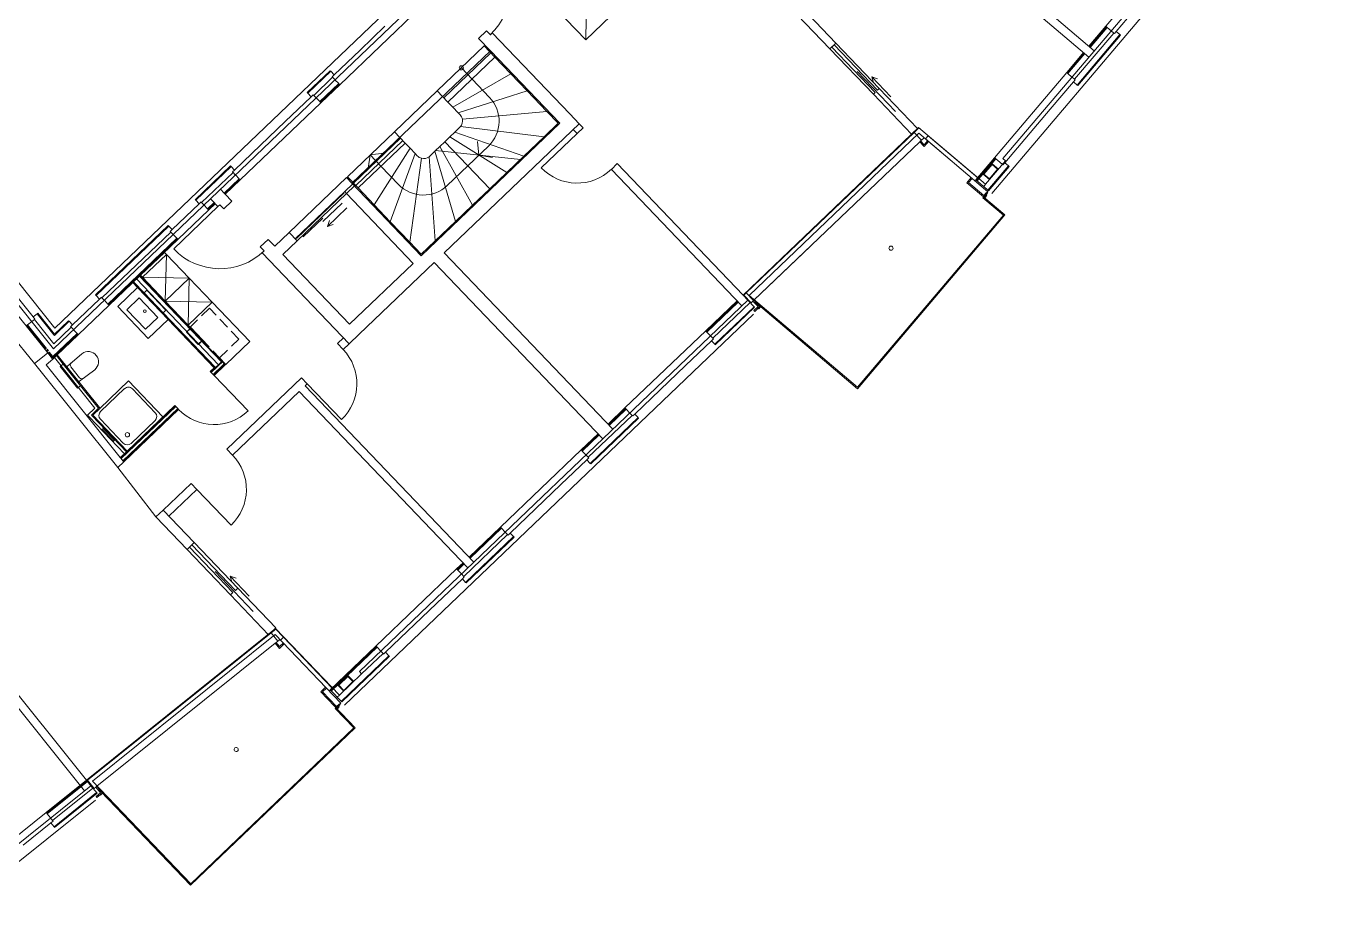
# Model space of a CAD drawing. Header units: metres. Extents: x 2747624 to 2747775, y 1250135 to 1250307.
# Drawn here: x 2747701.2 to 2747725.01, y 1250258.39 to 1250274.32 of the extents above; entities that cross this region are included whole.
import ezdxf

# ---------------------------------------------------------------- set-up
doc = ezdxf.new("R2010")
doc.units = ezdxf.units.M
doc.header["$MEASUREMENT"] = 0
doc.linetypes.add('Strich 2_1mm', pattern=[0.3, 0.2, -0.1])
doc.linetypes.add('Strichpunkt 3_1_1mm Achsen', pattern=[0.5, 0.3, -0.1, 0, -0.1])
doc.layers.add('nichttragend', color=7, linetype='Continuous')
doc.layers.add('tragend', color=7, linetype='Continuous')

# ---------------------------------------------------------------- blocks, each defined once
blk = doc.blocks.new('dfghdgh')
at = {"layer": 'nichttragend', "color": 252, "linetype": 'Continuous', "lineweight": 0}
for p, q in [((2746711.918, 1250278.605), (2746701.714, 1250268.85)), ((2746718.709, 1250271.292), (2746725.002, 1250278.715)), ((2746711.91, 1250278.246), (2746701.69, 1250268.475)), ((2746718.911, 1250271.923), (2746724.149, 1250278.102)), ((2746709.619, 1250275.879), (2746711.343, 1250274.076)), ((2746720.778, 1250274.323), (2746722.088, 1250275.867)), ((2746720.965, 1250274.23), (2746721.789, 1250275.203)), ((2746711.362, 1250274.951), (2746711.343, 1250274.076)), ((2746706.883, 1250273.263), (2746708.346, 1250274.662)), ((2746711.343, 1250274.076), (2746711.79, 1250274.504)), ((2746707.249, 1250273.892), (2746707.701, 1250274.324)), ((2746720.79, 1250274.313), (2746720.778, 1250274.323)), ((2746720.801, 1250274.303), (2746720.79, 1250274.313)), ((2746720.874, 1250274.241), (2746720.801, 1250274.303)), ((2746709.399, 1250274.103), (2746709.544, 1250274.242)), ((2746709.544, 1250274.242), (2746709.613, 1250274.169)), ((2746709.613, 1250274.169), (2746709.649, 1250274.204)), ((2746716.668, 1250273.193), (2746715.88, 1250274.017)), ((2746720.875, 1250274.24), (2746720.874, 1250274.241)), ((2746720.921, 1250274.201), (2746720.875, 1250274.24)), ((2746720.932, 1250274.192), (2746720.921, 1250274.201)), ((2746720.965, 1250274.23), (2746720.932, 1250274.192)), ((2746721.032, 1250274.173), (2746720.965, 1250274.23)), ((2746721.043, 1250274.164), (2746721.032, 1250274.173)), ((2746706.779, 1250273.443), (2746707.249, 1250273.892)), ((2746709.614, 1250273.878), (2746707.102, 1250271.477)), ((2746709.503, 1250273.966), (2746708.65, 1250273.15)), ((2746708.768, 1250273.026), (2746709.621, 1250273.842)), ((2746709.696, 1250273.763), (2746709.503, 1250273.966)), ((2746710.872, 1250272.563), (2746709.614, 1250273.878)), ((2746715.772, 1250273.913), (2746716.56, 1250273.089)), ((2746715.848, 1250273.986), (2746715.804, 1250273.944)), ((2746715.804, 1250273.944), (2746716.592, 1250273.12)), ((2746716.635, 1250273.162), (2746715.848, 1250273.986)), ((2746709.696, 1250273.763), (2746708.843, 1250272.948)), ((2746709.088, 1250273.569), (2746709.281, 1250273.366)), ((2746709.987, 1250273.459), (2746709.696, 1250273.763)), ((2746706.708, 1250273.518), (2746706.718, 1250273.507)), ((2746706.718, 1250273.507), (2746706.779, 1250273.443)), ((2746706.779, 1250273.443), (2746706.743, 1250273.409)), ((2746706.743, 1250273.409), (2746706.753, 1250273.398)), ((2746706.753, 1250273.398), (2746706.794, 1250273.355)), ((2746706.794, 1250273.355), (2746706.795, 1250273.354)), ((2746706.795, 1250273.354), (2746706.862, 1250273.284)), ((2746709.987, 1250273.459), (2746708.934, 1250272.853)), ((2746709.281, 1250273.366), (2746709.599, 1250273.034)), ((2746710.282, 1250273.151), (2746709.987, 1250273.459)), ((2746716.268, 1250273.502), (2746716.959, 1250272.779)), ((2746716.531, 1250273.408), (2746716.877, 1250273.046)), ((2746716.531, 1250273.408), (2746716.637, 1250273.37)), ((2746716.531, 1250273.408), (2746716.564, 1250273.301)), ((2746718.757, 1250271.939), (2746720.067, 1250273.484)), ((2746719.768, 1250272.819), (2746720.189, 1250273.315)), ((2746720.078, 1250273.474), (2746720.067, 1250273.484)), ((2746720.09, 1250273.464), (2746720.078, 1250273.474)), ((2746720.163, 1250273.402), (2746720.09, 1250273.464)), ((2746720.164, 1250273.401), (2746720.163, 1250273.402)), ((2746720.21, 1250273.362), (2746720.164, 1250273.401)), ((2746720.189, 1250273.315), (2746720.221, 1250273.353)), ((2746720.256, 1250273.258), (2746720.189, 1250273.315)), ((2746720.221, 1250273.353), (2746720.21, 1250273.362)), ((2746706.292, 1250273.12), (2746706.303, 1250273.11)), ((2746706.303, 1250273.11), (2746706.363, 1250273.046)), ((2746706.363, 1250273.046), (2746706.4, 1250273.081)), ((2746706.4, 1250273.081), (2746706.41, 1250273.07)), ((2746706.41, 1250273.07), (2746706.451, 1250273.027)), ((2746706.862, 1250273.284), (2746706.872, 1250273.274)), ((2746706.872, 1250273.274), (2746706.883, 1250273.263)), ((2746708.65, 1250273.15), (2746707.873, 1250272.408)), ((2746708.747, 1250273.049), (2746708.65, 1250273.15)), ((2746710.282, 1250273.151), (2746709.027, 1250272.756)), ((2746710.637, 1250272.78), (2746710.282, 1250273.151)), ((2746716.592, 1250273.12), (2746716.56, 1250273.089)), ((2746716.56, 1250273.089), (2746717.251, 1250272.366)), ((2746716.668, 1250273.193), (2746716.635, 1250273.162)), ((2746716.668, 1250273.193), (2746717.359, 1250272.47)), ((2746720.267, 1250273.248), (2746720.256, 1250273.258)), ((2746705.075, 1250271.535), (2746706.539, 1250272.935)), ((2746705.894, 1250272.597), (2746706.363, 1250273.046)), ((2746706.451, 1250273.027), (2746706.452, 1250273.026)), ((2746706.452, 1250273.026), (2746706.518, 1250272.956)), ((2746706.518, 1250272.956), (2746706.529, 1250272.945)), ((2746706.529, 1250272.945), (2746706.539, 1250272.935)), ((2746708.747, 1250273.049), (2746708.843, 1250272.948)), ((2746708.843, 1250272.948), (2746708.934, 1250272.853)), ((2746708.934, 1250272.853), (2746709.027, 1250272.756)), ((2746718.944, 1250271.847), (2746719.768, 1250272.819)), ((2746705.442, 1250272.165), (2746705.894, 1250272.597)), ((2746709.027, 1250272.756), (2746709.065, 1250272.717)), ((2746710.637, 1250272.78), (2746709.106, 1250272.637)), ((2746710.843, 1250272.564), (2746710.637, 1250272.78)), ((2746707.873, 1250272.408), (2746707.02, 1250271.592)), ((2746708.066, 1250272.205), (2746707.873, 1250272.408)), ((2746707.873, 1250272.408), (2746707.97, 1250272.306)), ((2746708.36, 1250270.162), (2746710.872, 1250272.563)), ((2746708.966, 1250272.401), (2746708.876, 1250272.315)), ((2746709.059, 1250272.491), (2746708.966, 1250272.401)), ((2746710.222, 1250271.969), (2746708.966, 1250272.401)), ((2746710.589, 1250272.32), (2746709.071, 1250272.503)), ((2746711.186, 1250272.379), (2746710.535, 1250271.757)), ((2746710.589, 1250272.32), (2746710.843, 1250272.564)), ((2746711.294, 1250272.483), (2746711.186, 1250272.379)), ((2746714.197, 1250269.447), (2746717.38, 1250272.49)), ((2746714.254, 1250269.488), (2746717.299, 1250272.399)), ((2746717.384, 1250272.383), (2746714.307, 1250269.442)), ((2746717.251, 1250272.366), (2746717.257, 1250272.359)), ((2746717.385, 1250272.481), (2746717.299, 1250272.399)), ((2746717.433, 1250272.258), (2746717.299, 1250272.399)), ((2746717.38, 1250272.49), (2746718.596, 1250271.459)), ((2746718.637, 1250271.32), (2746717.384, 1250272.383)), ((2746717.385, 1250272.481), (2746717.534, 1250272.355)), ((2746717.554, 1250272.337), (2746717.534, 1250272.355)), ((2746704.972, 1250271.716), (2746705.442, 1250272.165)), ((2746707.13, 1250271.477), (2746707.983, 1250272.292)), ((2746707.172, 1250271.433), (2746708.025, 1250272.249)), ((2746707.213, 1250271.39), (2746708.066, 1250272.205)), ((2746707.504, 1250271.086), (2746708.157, 1250272.11)), ((2746708.157, 1250272.11), (2746708.066, 1250272.205)), ((2746708.249, 1250272.014), (2746708.157, 1250272.11)), ((2746708.697, 1250272.144), (2746708.607, 1250272.058)), ((2746708.697, 1250272.144), (2746708.616, 1250272.067)), ((2746708.787, 1250272.23), (2746708.697, 1250272.144)), ((2746708.748, 1250272.053), (2746708.697, 1250272.144)), ((2746709.292, 1250271.081), (2746708.697, 1250272.144)), ((2746708.876, 1250272.315), (2746708.787, 1250272.23)), ((2746709.602, 1250271.377), (2746708.787, 1250272.23)), ((2746709.579, 1250272.15), (2746708.831, 1250271.434)), ((2746709.911, 1250271.673), (2746708.876, 1250272.315)), ((2746709.378, 1250272.234), (2746709.407, 1250271.985)), ((2746710.222, 1250271.969), (2746710.589, 1250272.32)), ((2746717.401, 1250272.227), (2746714.392, 1250269.352)), ((2746717.416, 1250272.243), (2746717.401, 1250272.227)), ((2746717.401, 1250272.227), (2746717.468, 1250272.157)), ((2746717.484, 1250272.141), (2746717.401, 1250272.227)), ((2746717.416, 1250272.243), (2746717.433, 1250272.258)), ((2746717.483, 1250272.173), (2746717.416, 1250272.243)), ((2746717.433, 1250272.258), (2746717.479, 1250272.302)), ((2746717.484, 1250272.141), (2746717.468, 1250272.157)), ((2746717.479, 1250272.302), (2746717.505, 1250272.279)), ((2746717.544, 1250272.246), (2746717.483, 1250272.173)), ((2746717.561, 1250272.232), (2746717.484, 1250272.141)), ((2746717.505, 1250272.279), (2746717.554, 1250272.337)), ((2746717.505, 1250272.279), (2746717.544, 1250272.246)), ((2746717.544, 1250272.246), (2746717.561, 1250272.232)), ((2746717.554, 1250272.337), (2746718.455, 1250271.574)), ((2746717.561, 1250272.232), (2746717.955, 1250271.898)), ((2746707.435, 1250271.989), (2746707.394, 1250271.743)), ((2746707.683, 1250272.019), (2746707.435, 1250271.989)), ((2746707.629, 1250271.787), (2746707.435, 1250271.989)), ((2746707.798, 1250270.778), (2746708.249, 1250272.014)), ((2746708.154, 1250270.406), (2746708.365, 1250271.929)), ((2746708.287, 1250271.974), (2746708.249, 1250272.014)), ((2746708.615, 1250270.433), (2746708.501, 1250271.958)), ((2746708.607, 1250272.058), (2746708.514, 1250271.969)), ((2746708.982, 1250270.784), (2746708.607, 1250272.058)), ((2746710.158, 1250271.909), (2746708.616, 1250272.067)), ((2746709.407, 1250271.985), (2746709.654, 1250271.945)), ((2746709.911, 1250271.673), (2746710.222, 1250271.969)), ((2746718.596, 1250271.459), (2746718.957, 1250271.885)), ((2746718.769, 1250271.929), (2746718.757, 1250271.939)), ((2746718.78, 1250271.92), (2746718.769, 1250271.929)), ((2746718.853, 1250271.858), (2746718.78, 1250271.92)), ((2746718.957, 1250271.885), (2746718.911, 1250271.923)), ((2746704.901, 1250271.79), (2746704.911, 1250271.779)), ((2746704.911, 1250271.779), (2746704.972, 1250271.716)), ((2746704.972, 1250271.716), (2746704.936, 1250271.681)), ((2746704.936, 1250271.681), (2746704.946, 1250271.671)), ((2746704.946, 1250271.671), (2746704.987, 1250271.627)), ((2746704.987, 1250271.627), (2746704.988, 1250271.626)), ((2746707.947, 1250271.454), (2746707.629, 1250271.787)), ((2746709.602, 1250271.377), (2746709.911, 1250271.673)), ((2746711.916, 1250271.832), (2746711.808, 1250271.728)), ((2746718.855, 1250271.857), (2746718.853, 1250271.858)), ((2746718.9, 1250271.818), (2746718.855, 1250271.857)), ((2746718.911, 1250271.808), (2746718.9, 1250271.818)), ((2746718.944, 1250271.847), (2746718.911, 1250271.808)), ((2746719.011, 1250271.79), (2746718.944, 1250271.847)), ((2746719.022, 1250271.78), (2746719.011, 1250271.79)), ((2746704.988, 1250271.626), (2746705.055, 1250271.557)), ((2746705.055, 1250271.557), (2746705.065, 1250271.546)), ((2746705.065, 1250271.546), (2746705.075, 1250271.535)), ((2746707.02, 1250271.592), (2746707.213, 1250271.39)), ((2746707.102, 1250271.477), (2746708.36, 1250270.162)), ((2746707.213, 1250271.39), (2746707.504, 1250271.086)), ((2746718.255, 1250271.486), (2746718.333, 1250271.578)), ((2746718.946, 1250270.901), (2746718.255, 1250271.486)), ((2746718.286, 1250271.489), (2746718.35, 1250271.563)), ((2746718.566, 1250271.251), (2746718.286, 1250271.489)), ((2746718.405, 1250271.516), (2746718.455, 1250271.574)), ((2746704.259, 1250271.177), (2746704.27, 1250271.166)), ((2746704.27, 1250271.166), (2746704.33, 1250271.103)), ((2746704.923, 1250271.152), (2746704.778, 1250271.014)), ((2746706.075, 1250270.468), (2746706.971, 1250271.325)), ((2746706.097, 1250270.474), (2746706.964, 1250271.303)), ((2746707.006, 1250271.288), (2746706.11, 1250270.432)), ((2746708.215, 1250270.023), (2746707.006, 1250271.288)), ((2746709.292, 1250271.081), (2746709.602, 1250271.377)), ((2746718.547, 1250271.213), (2746718.637, 1250271.32)), ((2746718.918, 1250270.899), (2746718.547, 1250271.213)), ((2746718.614, 1250271.307), (2746718.566, 1250271.251)), ((2746718.569, 1250271.22), (2746718.63, 1250271.293)), ((2746718.613, 1250271.254), (2746718.581, 1250271.216)), ((2746718.581, 1250271.216), (2746718.584, 1250271.212)), ((2746718.584, 1250271.212), (2746718.617, 1250271.251)), ((2746718.617, 1250271.251), (2746718.613, 1250271.254)), ((2746718.63, 1250271.293), (2746718.614, 1250271.307)), ((2746703.843, 1250270.636), (2746704.33, 1250271.103)), ((2746704.673, 1250271.052), (2746703.87, 1250270.285)), ((2746703.946, 1250270.456), (2746704.506, 1250270.991)), ((2746704.33, 1250271.103), (2746704.367, 1250271.137)), ((2746704.367, 1250271.137), (2746704.377, 1250271.127)), ((2746704.377, 1250271.127), (2746704.418, 1250271.083)), ((2746704.418, 1250271.083), (2746704.419, 1250271.082)), ((2746704.419, 1250271.082), (2746704.485, 1250271.013)), ((2746704.485, 1250271.013), (2746704.496, 1250271.002)), ((2746704.496, 1250271.002), (2746704.506, 1250270.991)), ((2746704.709, 1250271.086), (2746704.673, 1250271.052)), ((2746704.778, 1250271.014), (2746704.709, 1250271.086)), ((2746706.928, 1250271.117), (2746706.576, 1250270.78)), ((2746707.011, 1250271.03), (2746706.658, 1250270.693)), ((2746707.504, 1250271.086), (2746707.798, 1250270.778)), ((2746708.982, 1250270.784), (2746709.292, 1250271.081)), ((2746703.771, 1250270.711), (2746703.782, 1250270.7)), ((2746703.782, 1250270.7), (2746703.843, 1250270.636)), ((2746706.573, 1250270.84), (2746706.221, 1250270.503)), ((2746706.658, 1250270.693), (2746706.696, 1250270.799)), ((2746706.658, 1250270.693), (2746706.765, 1250270.726)), ((2746707.798, 1250270.778), (2746708.154, 1250270.406)), ((2746708.615, 1250270.433), (2746708.982, 1250270.784)), ((2746716.271, 1250267.777), (2746718.918, 1250270.899)), ((2746716.273, 1250267.749), (2746718.946, 1250270.901)), ((2746703.843, 1250270.636), (2746703.806, 1250270.602)), ((2746703.806, 1250270.602), (2746703.816, 1250270.591)), ((2746703.816, 1250270.591), (2746703.858, 1250270.548)), ((2746703.858, 1250270.548), (2746703.859, 1250270.547)), ((2746703.859, 1250270.547), (2746703.925, 1250270.477)), ((2746703.925, 1250270.477), (2746703.936, 1250270.466)), ((2746703.936, 1250270.466), (2746703.946, 1250270.456)), ((2746705.586, 1250270.458), (2746705.441, 1250270.32)), ((2746703.268, 1250269.808), (2746703.702, 1250270.222)), ((2746703.702, 1250270.222), (2746703.737, 1250270.186)), ((2746705.441, 1250270.32), (2746705.511, 1250270.248)), ((2746705.511, 1250270.248), (2746705.474, 1250270.213)), ((2746708.154, 1250270.406), (2746708.36, 1250270.19)), ((2746708.36, 1250270.19), (2746708.615, 1250270.433)), ((2746714.388, 1250269.348), (2746715.421, 1250270.335)), ((2746701.714, 1250268.85), (2746700.817, 1250269.97)), ((2746703.737, 1250270.186), (2746703.303, 1250269.772)), ((2746703.717, 1250269.338), (2746703.737, 1250270.186)), ((2746703.737, 1250270.186), (2746704.151, 1250269.752)), ((2746705.849, 1250270.183), (2746707.059, 1250268.918)), ((2746707.059, 1250268.918), (2746708.215, 1250270.023)), ((2746704.682, 1250268.184), (2746703.196, 1250269.739)), ((2746704.736, 1250268.236), (2746703.25, 1250269.79)), ((2746704.745, 1250268.245), (2746703.259, 1250269.799)), ((2746703.303, 1250269.772), (2746703.268, 1250269.808)), ((2746703.303, 1250269.772), (2746703.268, 1250269.808)), ((2746703.717, 1250269.338), (2746703.303, 1250269.772)), ((2746704.151, 1250269.752), (2746703.303, 1250269.772)), ((2746703.717, 1250269.338), (2746704.151, 1250269.752)), ((2746704.132, 1250268.904), (2746704.151, 1250269.752)), ((2746704.151, 1250269.752), (2746704.566, 1250269.319)), ((2746701.69, 1250268.475), (2746700.778, 1250269.613)), ((2746700.789, 1250269.717), (2746701.322, 1250269.052)), ((2746702.854, 1250269.238), (2746703.215, 1250269.584)), ((2746703.129, 1250269.674), (2746703.215, 1250269.584)), ((2746703.332, 1250269.488), (2746703.142, 1250269.687)), ((2746703.215, 1250269.584), (2746703.768, 1250269.006)), ((2746703.382, 1250269.536), (2746703.332, 1250269.488)), ((2746703.332, 1250269.488), (2746703.677, 1250269.127)), ((2746703.728, 1250269.175), (2746703.382, 1250269.536)), ((2746714.254, 1250269.488), (2746714.211, 1250269.446)), ((2746714.388, 1250269.348), (2746714.254, 1250269.488)), ((2746700.758, 1250269.433), (2746701.587, 1250268.399)), ((2746702.523, 1250269.375), (2746702.035, 1250268.909)), ((2746702.699, 1250269.264), (2746702.139, 1250268.728)), ((2746702.452, 1250269.449), (2746702.462, 1250269.439)), ((2746702.462, 1250269.439), (2746702.523, 1250269.375)), ((2746702.523, 1250269.375), (2746702.559, 1250269.41)), ((2746702.559, 1250269.41), (2746702.569, 1250269.399)), ((2746702.569, 1250269.399), (2746702.611, 1250269.356)), ((2746702.611, 1250269.356), (2746702.612, 1250269.355)), ((2746702.612, 1250269.355), (2746702.678, 1250269.285)), ((2746702.678, 1250269.285), (2746702.689, 1250269.274)), ((2746702.689, 1250269.274), (2746702.699, 1250269.264)), ((2746703.243, 1250269.396), (2746703.019, 1250269.182)), ((2746703.581, 1250269.042), (2746703.243, 1250269.396)), ((2746704.132, 1250268.904), (2746703.717, 1250269.338)), ((2746704.566, 1250269.319), (2746703.717, 1250269.338)), ((2746704.566, 1250269.319), (2746704.132, 1250268.904)), ((2746705.248, 1250268.605), (2746704.566, 1250269.319)), ((2746707.237, 1250262.617), (2746714.285, 1250269.354)), ((2746714.285, 1250269.354), (2746714.197, 1250269.447)), ((2746714.211, 1250269.446), (2746714.203, 1250269.439)), ((2746714.345, 1250269.306), (2746714.211, 1250269.446)), ((2746714.307, 1250269.442), (2746716.271, 1250267.777)), ((2746714.345, 1250269.306), (2746714.388, 1250269.348)), ((2746714.392, 1250269.352), (2746714.377, 1250269.337)), ((2746714.377, 1250269.337), (2746714.47, 1250269.239)), ((2746714.486, 1250269.254), (2746714.392, 1250269.352)), ((2746714.392, 1250269.352), (2746714.434, 1250269.308)), ((2746714.434, 1250269.308), (2746716.273, 1250267.749)), ((2746714.501, 1250269.238), (2746714.486, 1250269.254)), ((2746701.391, 1250269.107), (2746701.322, 1250269.052)), ((2746701.322, 1250269.052), (2746701.353, 1250269.013)), ((2746701.353, 1250269.013), (2746701.342, 1250269.004)), ((2746701.403, 1250269.117), (2746701.391, 1250269.107)), ((2746703.407, 1250268.66), (2746702.854, 1250269.238)), ((2746703.019, 1250269.182), (2746703.357, 1250268.828)), ((2746703.357, 1250268.828), (2746703.581, 1250269.042)), ((2746703.677, 1250269.127), (2746703.728, 1250269.175)), ((2746704.619, 1250268.142), (2746703.677, 1250269.127)), ((2746706.97, 1250262.01), (2746714.388, 1250269.102)), ((2746714.47, 1250269.239), (2746714.395, 1250269.167)), ((2746714.41, 1250269.151), (2746714.395, 1250269.167)), ((2746714.41, 1250269.151), (2746714.501, 1250269.238)), ((2746714.511, 1250269.238), (2746714.479, 1250269.199)), ((2746714.479, 1250269.199), (2746714.483, 1250269.196)), ((2746714.483, 1250269.196), (2746714.515, 1250269.234)), ((2746714.515, 1250269.234), (2746714.511, 1250269.238)), ((2746701.207, 1250268.896), (2746701.196, 1250268.887)), ((2746701.219, 1250268.906), (2746701.207, 1250268.896)), ((2746701.294, 1250268.966), (2746701.219, 1250268.906)), ((2746701.295, 1250268.967), (2746701.294, 1250268.966)), ((2746701.342, 1250269.004), (2746701.295, 1250268.967)), ((2746701.964, 1250268.983), (2746701.975, 1250268.972)), ((2746701.975, 1250268.972), (2746702.035, 1250268.909)), ((2746702.035, 1250268.909), (2746701.999, 1250268.874)), ((2746701.999, 1250268.874), (2746702.009, 1250268.864)), ((2746702.009, 1250268.864), (2746702.051, 1250268.82)), ((2746702.051, 1250268.82), (2746702.052, 1250268.819)), ((2746702.052, 1250268.819), (2746702.118, 1250268.75)), ((2746703.768, 1250269.006), (2746703.407, 1250268.66)), ((2746703.768, 1250269.006), (2746704.606, 1250268.129)), ((2746704.183, 1250268.853), (2746704.102, 1250268.776)), ((2746704.102, 1250268.776), (2746704.103, 1250268.777)), ((2746704.102, 1250268.776), (2746704.316, 1250268.552)), ((2746704.181, 1250268.852), (2746704.103, 1250268.777)), ((2746704.104, 1250268.776), (2746704.174, 1250268.843)), ((2746704.316, 1250268.554), (2746704.104, 1250268.776)), ((2746704.132, 1250268.904), (2746704.167, 1250268.868)), ((2746704.169, 1250268.87), (2746704.168, 1250268.869)), ((2746704.168, 1250268.869), (2746704.186, 1250268.85)), ((2746704.187, 1250268.851), (2746704.169, 1250268.87)), ((2746704.17, 1250268.866), (2746704.169, 1250268.865)), ((2746704.182, 1250268.851), (2746704.174, 1250268.843)), ((2746704.175, 1250268.842), (2746704.174, 1250268.843)), ((2746704.175, 1250268.842), (2746704.185, 1250268.851)), ((2746704.175, 1250268.842), (2746704.385, 1250268.623)), ((2746704.185, 1250268.853), (2746704.182, 1250268.851)), ((2746704.186, 1250268.852), (2746704.185, 1250268.851)), ((2746704.187, 1250268.851), (2746704.186, 1250268.85)), ((2746704.186, 1250268.85), (2746704.393, 1250268.634)), ((2746704.394, 1250268.635), (2746704.187, 1250268.851)), ((2746712.055, 1250267.4), (2746713.519, 1250268.799)), ((2746713.529, 1250268.788), (2746713.519, 1250268.799)), ((2746713.54, 1250268.777), (2746713.529, 1250268.788)), ((2746713.606, 1250268.708), (2746713.54, 1250268.777)), ((2746701.343, 1250268.204), (2746700.905, 1250268.75)), ((2746702.118, 1250268.75), (2746702.128, 1250268.739)), ((2746702.128, 1250268.739), (2746702.139, 1250268.728)), ((2746704.386, 1250268.622), (2746704.316, 1250268.554)), ((2746704.316, 1250268.552), (2746704.317, 1250268.553)), ((2746704.317, 1250268.553), (2746704.396, 1250268.628)), ((2746704.395, 1250268.632), (2746704.385, 1250268.623)), ((2746704.385, 1250268.623), (2746704.386, 1250268.622)), ((2746704.386, 1250268.622), (2746704.395, 1250268.629)), ((2746704.393, 1250268.634), (2746704.394, 1250268.635)), ((2746704.393, 1250268.634), (2746704.412, 1250268.614)), ((2746704.413, 1250268.615), (2746704.394, 1250268.635)), ((2746704.396, 1250268.633), (2746704.395, 1250268.632)), ((2746704.396, 1250268.628), (2746704.397, 1250268.629)), ((2746704.408, 1250268.616), (2746704.409, 1250268.617)), ((2746704.412, 1250268.614), (2746704.413, 1250268.615)), ((2746704.814, 1250268.19), (2746705.248, 1250268.605)), ((2746706.942, 1250268.461), (2746706.839, 1250268.569)), ((2746713.152, 1250268.169), (2746713.622, 1250268.618)), ((2746713.607, 1250268.707), (2746713.606, 1250268.708)), ((2746713.648, 1250268.663), (2746713.607, 1250268.707)), ((2746713.622, 1250268.618), (2746713.658, 1250268.653)), ((2746713.683, 1250268.555), (2746713.622, 1250268.618)), ((2746713.658, 1250268.653), (2746713.648, 1250268.663)), ((2746713.693, 1250268.544), (2746713.683, 1250268.555)), ((2746701.706, 1250268.314), (2746701.742, 1250268.349)), ((2746701.706, 1250268.314), (2746702.44, 1250267.398)), ((2746701.742, 1250268.349), (2746701.866, 1250268.194)), ((2746702.521, 1250267.406), (2746701.755, 1250268.361)), ((2746702.206, 1250268.383), (2746701.942, 1250268.159)), ((2746704.699, 1250268.311), (2746704.814, 1250268.19)), ((2746701.866, 1250268.194), (2746701.811, 1250268.15)), ((2746701.811, 1250268.15), (2746702.124, 1250267.76)), ((2746702.179, 1250267.804), (2746701.866, 1250268.194)), ((2746702.164, 1250267.948), (2746702.004, 1250268.148)), ((2746702.162, 1250267.885), (2746702.437, 1250268.094)), ((2746704.606, 1250268.129), (2746704.534, 1250268.06)), ((2746704.534, 1250268.06), (2746704.542, 1250268.051)), ((2746704.542, 1250268.051), (2746704.614, 1250268.12)), ((2746704.551, 1250268.042), (2746704.658, 1250268.145)), ((2746704.585, 1250268.006), (2746704.762, 1250268.175)), ((2746704.594, 1250267.997), (2746704.788, 1250268.183)), ((2746704.603, 1250267.988), (2746704.805, 1250268.182)), ((2746704.614, 1250268.12), (2746704.627, 1250268.133)), ((2746704.625, 1250268.135), (2746704.619, 1250268.142)), ((2746704.625, 1250268.135), (2746704.627, 1250268.133)), ((2746704.627, 1250268.133), (2746704.632, 1250268.137)), ((2746704.632, 1250268.137), (2746704.682, 1250268.184)), ((2746704.658, 1250268.145), (2746704.69, 1250268.175)), ((2746704.682, 1250268.184), (2746704.736, 1250268.236)), ((2746704.69, 1250268.175), (2746704.745, 1250268.227)), ((2746704.754, 1250268.236), (2746704.745, 1250268.245)), ((2746704.745, 1250268.227), (2746704.754, 1250268.236)), ((2746704.788, 1250268.2), (2746704.754, 1250268.236)), ((2746704.762, 1250268.175), (2746704.779, 1250268.191)), ((2746704.779, 1250268.191), (2746704.788, 1250268.2)), ((2746704.788, 1250268.183), (2746704.797, 1250268.191)), ((2746704.797, 1250268.191), (2746704.806, 1250268.199)), ((2746704.814, 1250268.19), (2746704.805, 1250268.182)), ((2746712.231, 1250267.288), (2746713.152, 1250268.169)), ((2746703.052, 1250267.889), (2746702.532, 1250267.392)), ((2746703.674, 1250267.239), (2746703.052, 1250267.889)), ((2746704.542, 1250268.051), (2746704.551, 1250268.042)), ((2746704.551, 1250268.042), (2746704.585, 1250268.006)), ((2746704.585, 1250268.006), (2746704.594, 1250267.997)), ((2746704.594, 1250267.997), (2746704.603, 1250267.988)), ((2746704.603, 1250267.988), (2746705.218, 1250267.345)), ((2746706.292, 1250267.839), (2746706.188, 1250267.947)), ((2746706.292, 1250267.839), (2746706.914, 1250267.188)), ((2746702.124, 1250267.76), (2746702.179, 1250267.804)), ((2746702.179, 1250267.804), (2746702.476, 1250267.433)), ((2746702.545, 1250267.335), (2746702.978, 1250267.75)), ((2746703.12, 1250267.746), (2746703.534, 1250267.313)), ((2746702.44, 1250267.398), (2746702.306, 1250267.27)), ((2746702.508, 1250267.393), (2746702.389, 1250267.28)), ((2746702.402, 1250267.267), (2746702.532, 1250267.392)), ((2746702.508, 1250267.393), (2746702.476, 1250267.433)), ((2746702.532, 1250267.392), (2746702.521, 1250267.406)), ((2746702.917, 1250266.48), (2746703.907, 1250267.427)), ((2746702.948, 1250266.441), (2746703.942, 1250267.391)), ((2746702.956, 1250266.431), (2746703.951, 1250267.382)), ((2746702.964, 1250266.421), (2746703.959, 1250267.373)), ((2746703.89, 1250267.445), (2746703.024, 1250266.617)), ((2746703.032, 1250266.608), (2746703.899, 1250267.436)), ((2746703.89, 1250267.445), (2746703.899, 1250267.436)), ((2746703.899, 1250267.436), (2746703.907, 1250267.427)), ((2746703.907, 1250267.427), (2746703.942, 1250267.391)), ((2746703.942, 1250267.391), (2746703.951, 1250267.382)), ((2746703.951, 1250267.382), (2746703.959, 1250267.373)), ((2746712.065, 1250267.389), (2746712.055, 1250267.4)), ((2746712.076, 1250267.378), (2746712.065, 1250267.389)), ((2746712.142, 1250267.308), (2746712.076, 1250267.378)), ((2746702.306, 1250267.27), (2746702.34, 1250267.233)), ((2746702.34, 1250267.233), (2746702.975, 1250266.57)), ((2746702.389, 1250267.28), (2746702.376, 1250267.268)), ((2746702.376, 1250267.268), (2746702.389, 1250267.255)), ((2746702.389, 1250267.255), (2746703.011, 1250266.604)), ((2746703.024, 1250266.617), (2746702.402, 1250267.267)), ((2746702.956, 1250266.76), (2746702.542, 1250267.194)), ((2746703.531, 1250267.171), (2746703.098, 1250266.757)), ((2746712.143, 1250267.307), (2746712.142, 1250267.308)), ((2746712.185, 1250267.264), (2746712.143, 1250267.307)), ((2746712.195, 1250267.254), (2746712.185, 1250267.264)), ((2746712.231, 1250267.288), (2746712.195, 1250267.254)), ((2746712.292, 1250267.224), (2746712.231, 1250267.288)), ((2746712.302, 1250267.214), (2746712.292, 1250267.224)), ((2746702.588, 1250267.03), (2746702.568, 1250267.012)), ((2746702.568, 1250267.012), (2746702.776, 1250266.795)), ((2746702.795, 1250266.813), (2746702.588, 1250267.03)), ((2746702.776, 1250266.795), (2746702.795, 1250266.813)), ((2746704.938, 1250266.545), (2746704.835, 1250266.653)), ((2746709.796, 1250265.24), (2746711.26, 1250266.639)), ((2746711.27, 1250266.629), (2746711.26, 1250266.639)), ((2746711.281, 1250266.618), (2746711.27, 1250266.629)), ((2746702.975, 1250266.57), (2746702.901, 1250266.5)), ((2746702.909, 1250266.49), (2746703.019, 1250266.595)), ((2746702.975, 1250266.57), (2746703.011, 1250266.604)), ((2746703.019, 1250266.595), (2746703.032, 1250266.608)), ((2746710.894, 1250266.01), (2746711.363, 1250266.459)), ((2746711.347, 1250266.548), (2746711.281, 1250266.618)), ((2746711.348, 1250266.547), (2746711.347, 1250266.548)), ((2746711.39, 1250266.504), (2746711.348, 1250266.547)), ((2746711.363, 1250266.459), (2746711.4, 1250266.493)), ((2746711.424, 1250266.395), (2746711.363, 1250266.459)), ((2746711.4, 1250266.493), (2746711.39, 1250266.504)), ((2746711.435, 1250266.384), (2746711.424, 1250266.395)), ((2746703.548, 1250265.423), (2746702.855, 1250266.317)), ((2746704.288, 1250265.923), (2746704.184, 1250266.031)), ((2746704.288, 1250265.923), (2746704.91, 1250265.272)), ((2746709.972, 1250265.129), (2746710.894, 1250266.01)), ((2746709.807, 1250265.229), (2746709.796, 1250265.24)), ((2746709.817, 1250265.218), (2746709.807, 1250265.229)), ((2746709.883, 1250265.149), (2746709.817, 1250265.218)), ((2746709.884, 1250265.148), (2746709.883, 1250265.149)), ((2746709.926, 1250265.105), (2746709.884, 1250265.148)), ((2746709.936, 1250265.094), (2746709.926, 1250265.105)), ((2746709.972, 1250265.129), (2746709.936, 1250265.094)), ((2746710.033, 1250265.065), (2746709.972, 1250265.129)), ((2746710.043, 1250265.054), (2746710.033, 1250265.065)), ((2746704.113, 1250264.832), (2746704.901, 1250264.008)), ((2746704.2, 1250264.915), (2746704.156, 1250264.874)), ((2746704.156, 1250264.874), (2746704.944, 1250264.05)), ((2746704.988, 1250264.091), (2746704.2, 1250264.915)), ((2746705.031, 1250264.133), (2746704.243, 1250264.957)), ((2746704.62, 1250264.432), (2746705.311, 1250263.709)), ((2746704.894, 1250264.348), (2746705.24, 1250263.986)), ((2746704.894, 1250264.348), (2746705, 1250264.31)), ((2746704.894, 1250264.348), (2746704.927, 1250264.241)), ((2746707.537, 1250263.081), (2746709.001, 1250264.48)), ((2746708.635, 1250263.85), (2746709.105, 1250264.299)), ((2746709.011, 1250264.469), (2746709.001, 1250264.48)), ((2746709.022, 1250264.458), (2746709.011, 1250264.469)), ((2746709.088, 1250264.389), (2746709.022, 1250264.458)), ((2746709.089, 1250264.388), (2746709.088, 1250264.389)), ((2746709.131, 1250264.345), (2746709.089, 1250264.388)), ((2746709.105, 1250264.299), (2746709.141, 1250264.334)), ((2746709.165, 1250264.236), (2746709.105, 1250264.299)), ((2746709.141, 1250264.334), (2746709.131, 1250264.345)), ((2746704.944, 1250264.05), (2746704.901, 1250264.008)), ((2746705.031, 1250264.133), (2746704.988, 1250264.091)), ((2746705.031, 1250264.133), (2746705.722, 1250263.41)), ((2746709.176, 1250264.225), (2746709.165, 1250264.236)), ((2746704.901, 1250264.008), (2746705.592, 1250263.285)), ((2746707.713, 1250262.969), (2746708.635, 1250263.85)), ((2746702.288, 1250260.648), (2746705.719, 1250263.398)), ((2746702.306, 1250260.649), (2746705.639, 1250263.32)), ((2746705.635, 1250263.327), (2746705.592, 1250263.285)), ((2746705.679, 1250263.368), (2746705.635, 1250263.327)), ((2746705.723, 1250263.388), (2746705.639, 1250263.32)), ((2746705.76, 1250263.169), (2746705.639, 1250263.32)), ((2746705.722, 1250263.41), (2746705.679, 1250263.368)), ((2746705.719, 1250263.398), (2746706.875, 1250262.189)), ((2746705.723, 1250263.388), (2746705.858, 1250263.247)), ((2746705.712, 1250263.289), (2746702.397, 1250260.632)), ((2746705.713, 1250263.131), (2746702.475, 1250260.536)), ((2746705.592, 1250263.285), (2746705.593, 1250263.284)), ((2746706.901, 1250262.045), (2746705.712, 1250263.289)), ((2746705.73, 1250263.144), (2746705.713, 1250263.131)), ((2746705.713, 1250263.131), (2746705.774, 1250263.054)), ((2746705.788, 1250263.037), (2746705.713, 1250263.131)), ((2746705.73, 1250263.144), (2746705.76, 1250263.169)), ((2746705.79, 1250263.07), (2746705.73, 1250263.144)), ((2746705.76, 1250263.169), (2746705.798, 1250263.199)), ((2746705.874, 1250263.12), (2746705.788, 1250263.037)), ((2746705.859, 1250263.136), (2746705.79, 1250263.07)), ((2746705.809, 1250263.189), (2746705.864, 1250263.241)), ((2746705.864, 1250263.241), (2746705.858, 1250263.247)), ((2746705.864, 1250263.241), (2746706.746, 1250262.318)), ((2746707.548, 1250263.07), (2746707.537, 1250263.081)), ((2746707.558, 1250263.059), (2746707.548, 1250263.07)), ((2746707.624, 1250262.99), (2746707.558, 1250263.059)), ((2746705.788, 1250263.037), (2746705.774, 1250263.054)), ((2746707.625, 1250262.989), (2746707.624, 1250262.99)), ((2746707.667, 1250262.945), (2746707.625, 1250262.989)), ((2746707.677, 1250262.935), (2746707.667, 1250262.945)), ((2746707.713, 1250262.969), (2746707.677, 1250262.935)), ((2746707.774, 1250262.906), (2746707.713, 1250262.969)), ((2746707.784, 1250262.895), (2746707.774, 1250262.906)), ((2746707.278, 1250262.574), (2746707.237, 1250262.617)), ((2746706.875, 1250262.189), (2746707.278, 1250262.574)), ((2746706.539, 1250262.251), (2746706.626, 1250262.334)), ((2746707.164, 1250261.597), (2746706.539, 1250262.251)), ((2746706.57, 1250262.25), (2746706.641, 1250262.318)), ((2746706.824, 1250261.985), (2746706.57, 1250262.25)), ((2746706.691, 1250262.265), (2746706.746, 1250262.318)), ((2746706.8, 1250261.949), (2746706.901, 1250262.045)), ((2746707.136, 1250261.597), (2746706.8, 1250261.949)), ((2746706.823, 1250261.954), (2746706.892, 1250262.02)), ((2746706.877, 1250262.035), (2746706.824, 1250261.985)), ((2746706.87, 1250261.983), (2746706.834, 1250261.948)), ((2746706.834, 1250261.948), (2746706.838, 1250261.944)), ((2746706.838, 1250261.944), (2746706.874, 1250261.979)), ((2746706.874, 1250261.979), (2746706.87, 1250261.983)), ((2746706.892, 1250262.02), (2746706.877, 1250262.035)), ((2746704.177, 1250258.741), (2746707.164, 1250261.597)), ((2746704.178, 1250258.769), (2746707.136, 1250261.597)), ((2746694.76, 1250254.451), (2746702.368, 1250260.548)), ((2746702.368, 1250260.548), (2746702.288, 1250260.648)), ((2746702.306, 1250260.649), (2746702.295, 1250260.64)), ((2746702.428, 1250260.498), (2746702.306, 1250260.649)), ((2746702.397, 1250260.632), (2746704.178, 1250258.769)), ((2746702.428, 1250260.498), (2746702.458, 1250260.522)), ((2746702.475, 1250260.536), (2746702.458, 1250260.522)), ((2746702.458, 1250260.522), (2746702.543, 1250260.417)), ((2746702.56, 1250260.431), (2746702.475, 1250260.536)), ((2746702.475, 1250260.536), (2746702.548, 1250260.445)), ((2746702.548, 1250260.445), (2746704.177, 1250258.741)), ((2746694.441, 1250253.87), (2746702.449, 1250260.288)), ((2746702.543, 1250260.417), (2746702.461, 1250260.352)), ((2746702.475, 1250260.335), (2746702.461, 1250260.352)), ((2746702.475, 1250260.335), (2746702.573, 1250260.414)), ((2746702.573, 1250260.413), (2746702.537, 1250260.379)), ((2746702.537, 1250260.379), (2746702.541, 1250260.375)), ((2746702.541, 1250260.375), (2746702.577, 1250260.41)), ((2746702.573, 1250260.414), (2746702.56, 1250260.431)), ((2746702.577, 1250260.41), (2746702.573, 1250260.413)), ((2746699.977, 1250258.795), (2746701.557, 1250260.062)), ((2746701.566, 1250260.05), (2746701.557, 1250260.062)), ((2746701.576, 1250260.038), (2746701.566, 1250260.05)), ((2746701.636, 1250259.963), (2746701.576, 1250260.038)), ((2746701.637, 1250259.962), (2746701.636, 1250259.963)), ((2746701.674, 1250259.915), (2746701.637, 1250259.962)), ((2746701.137, 1250259.466), (2746701.644, 1250259.873)), ((2746701.644, 1250259.873), (2746701.683, 1250259.904)), ((2746701.699, 1250259.804), (2746701.644, 1250259.873)), ((2746701.683, 1250259.904), (2746701.674, 1250259.915)), ((2746701.709, 1250259.792), (2746701.699, 1250259.804))]:
    blk.add_line(p, q, dxfattribs=at)
at = {"layer": 'nichttragend', "color": 190, "linetype": 'Continuous', "lineweight": 0}
for p, q in [((2746720.778, 1250274.323), (2746720.471, 1250273.96)), ((2746720.79, 1250274.313), (2746720.482, 1250273.951)), ((2746720.494, 1250273.941), (2746720.801, 1250274.303)), ((2746720.21, 1250273.362), (2746720.921, 1250274.201)), ((2746720.256, 1250273.258), (2746721.032, 1250274.173)), ((2746720.267, 1250273.248), (2746721.043, 1250274.164)), ((2746720.374, 1250273.846), (2746720.067, 1250273.484)), ((2746720.385, 1250273.836), (2746720.078, 1250273.474)), ((2746720.09, 1250273.464), (2746720.397, 1250273.827)), ((2746706.708, 1250273.518), (2746706.292, 1250273.12)), ((2746706.718, 1250273.507), (2746706.303, 1250273.11)), ((2746706.753, 1250273.398), (2746706.41, 1250273.07)), ((2746706.862, 1250273.284), (2746706.518, 1250272.956)), ((2746706.529, 1250272.945), (2746706.872, 1250273.274)), ((2746706.539, 1250272.935), (2746706.883, 1250273.263)), ((2746718.757, 1250271.939), (2746718.418, 1250271.539)), ((2746718.769, 1250271.929), (2746718.429, 1250271.529)), ((2746718.441, 1250271.519), (2746718.78, 1250271.92)), ((2746704.901, 1250271.79), (2746704.259, 1250271.177)), ((2746704.911, 1250271.779), (2746704.27, 1250271.166)), ((2746704.946, 1250271.671), (2746704.377, 1250271.127)), ((2746718.639, 1250271.351), (2746719.011, 1250271.79)), ((2746718.65, 1250271.341), (2746719.022, 1250271.78)), ((2746705.055, 1250271.557), (2746704.784, 1250271.298)), ((2746704.794, 1250271.287), (2746705.065, 1250271.546)), ((2746704.804, 1250271.276), (2746705.075, 1250271.535)), ((2746718.429, 1250271.529), (2746718.418, 1250271.539)), ((2746718.441, 1250271.519), (2746718.429, 1250271.529)), ((2746718.515, 1250271.456), (2746718.441, 1250271.519)), ((2746718.561, 1250271.417), (2746718.515, 1250271.456)), ((2746718.561, 1250271.417), (2746718.596, 1250271.459)), ((2746718.639, 1250271.351), (2746718.561, 1250271.417)), ((2746718.65, 1250271.341), (2746718.639, 1250271.351)), ((2746704.603, 1250271.125), (2746704.485, 1250271.013)), ((2746704.496, 1250271.002), (2746704.613, 1250271.114)), ((2746704.506, 1250270.991), (2746704.624, 1250271.103)), ((2746703.771, 1250270.711), (2746702.452, 1250269.449)), ((2746703.782, 1250270.7), (2746702.462, 1250269.439)), ((2746703.816, 1250270.591), (2746702.569, 1250269.399)), ((2746703.925, 1250270.477), (2746702.678, 1250269.285)), ((2746702.689, 1250269.274), (2746703.936, 1250270.466)), ((2746702.699, 1250269.264), (2746703.946, 1250270.456)), ((2746714.088, 1250269.343), (2746713.519, 1250268.799)), ((2746714.098, 1250269.332), (2746713.529, 1250268.788)), ((2746713.54, 1250268.777), (2746714.109, 1250269.321)), ((2746713.648, 1250268.663), (2746714.326, 1250269.311)), ((2746714.407, 1250269.226), (2746714.285, 1250269.354)), ((2746701.696, 1250268.727), (2746701.391, 1250269.107)), ((2746701.707, 1250268.737), (2746701.403, 1250269.117)), ((2746713.683, 1250268.555), (2746714.397, 1250269.237)), ((2746713.693, 1250268.544), (2746714.407, 1250269.226)), ((2746701.196, 1250268.887), (2746701.537, 1250268.461)), ((2746701.207, 1250268.896), (2746701.549, 1250268.47)), ((2746701.561, 1250268.48), (2746701.219, 1250268.906)), ((2746701.695, 1250268.563), (2746701.342, 1250269.004)), ((2746702.009, 1250268.864), (2746701.695, 1250268.563)), ((2746701.975, 1250268.972), (2746701.705, 1250268.715)), ((2746701.964, 1250268.983), (2746701.707, 1250268.737)), ((2746702.118, 1250268.75), (2746701.68, 1250268.331)), ((2746701.689, 1250268.319), (2746702.128, 1250268.739)), ((2746701.696, 1250268.727), (2746701.705, 1250268.715)), ((2746701.742, 1250268.349), (2746702.139, 1250268.728)), ((2746701.549, 1250268.446), (2746701.575, 1250268.414)), ((2746701.561, 1250268.456), (2746701.586, 1250268.424)), ((2746701.598, 1250268.433), (2746701.573, 1250268.465)), ((2746701.587, 1250268.399), (2746701.668, 1250268.298)), ((2746701.598, 1250268.409), (2746701.669, 1250268.32)), ((2746701.619, 1250268.407), (2746701.61, 1250268.418)), ((2746701.619, 1250268.407), (2746701.68, 1250268.331)), ((2746701.677, 1250268.287), (2746701.668, 1250268.298)), ((2746701.669, 1250268.32), (2746701.679, 1250268.309)), ((2746701.677, 1250268.287), (2746701.706, 1250268.314)), ((2746701.679, 1250268.309), (2746701.689, 1250268.319)), ((2746712.055, 1250267.4), (2746711.748, 1250267.106)), ((2746712.065, 1250267.389), (2746711.758, 1250267.095)), ((2746711.769, 1250267.084), (2746712.076, 1250267.378)), ((2746711.39, 1250266.504), (2746712.185, 1250267.264)), ((2746711.424, 1250266.395), (2746712.292, 1250267.224)), ((2746711.435, 1250266.384), (2746712.302, 1250267.214)), ((2746711.567, 1250266.933), (2746711.26, 1250266.639)), ((2746711.578, 1250266.922), (2746711.27, 1250266.629)), ((2746711.281, 1250266.618), (2746711.588, 1250266.911)), ((2746709.796, 1250265.24), (2746709.227, 1250264.696)), ((2746709.807, 1250265.229), (2746709.237, 1250264.685)), ((2746709.248, 1250264.674), (2746709.817, 1250265.218)), ((2746709.131, 1250264.345), (2746709.926, 1250265.105)), ((2746709.165, 1250264.236), (2746710.033, 1250265.065)), ((2746709.176, 1250264.225), (2746710.043, 1250265.054)), ((2746709.119, 1250264.592), (2746709.001, 1250264.48)), ((2746709.129, 1250264.581), (2746709.011, 1250264.469)), ((2746709.022, 1250264.458), (2746709.139, 1250264.571)), ((2746707.537, 1250263.081), (2746706.706, 1250262.286)), ((2746707.548, 1250263.07), (2746706.716, 1250262.275)), ((2746706.727, 1250262.264), (2746707.558, 1250263.059)), ((2746706.906, 1250262.076), (2746707.774, 1250262.906)), ((2746706.917, 1250262.066), (2746707.784, 1250262.895)), ((2746707.278, 1250262.574), (2746707.667, 1250262.945)), ((2746706.706, 1250262.286), (2746706.917, 1250262.066)), ((2746706.836, 1250262.151), (2746706.875, 1250262.189)), ((2746702.288, 1250260.648), (2746701.557, 1250260.062)), ((2746702.298, 1250260.636), (2746701.566, 1250260.05)), ((2746701.576, 1250260.038), (2746702.307, 1250260.624)), ((2746701.674, 1250259.915), (2746702.406, 1250260.502)), ((2746702.479, 1250260.41), (2746702.368, 1250260.548)), ((2746701.699, 1250259.804), (2746702.47, 1250260.422)), ((2746701.709, 1250259.792), (2746702.479, 1250260.41))]:
    blk.add_line(p, q, dxfattribs=at)
at = {"layer": 'nichttragend', "color": 252, "linetype": 'Strich 2_1mm', "lineweight": 0}
for p, q in [((2746704.521, 1250269.207), (2746704.167, 1250268.868)), ((2746705.053, 1250268.65), (2746704.521, 1250269.207)), ((2746704.167, 1250268.868), (2746704.699, 1250268.311)), ((2746704.699, 1250268.311), (2746705.053, 1250268.65))]:
    blk.add_line(p, q, dxfattribs=at)
at = {"layer": 'nichttragend', "color": 252, "linetype": 'Continuous', "lineweight": 0}
for centre, radius in [((2746703.344, 1250269.154), 0.025), ((2746703.03, 1250266.913), 0.04)]:
    blk.add_circle(centre, radius, dxfattribs=at)
for centre, radius, start, end in [((2746708.811, 1250275.008), 1.16, 313.7099, 43.7099), ((2746709.088, 1250273.569), 0.0375, 43.7099, 223.7099), ((2746709.088, 1250273.569), 0.0375, 223.7099, 43.7099), ((2746709.147, 1250272.602), 0.625, 313.7106, 43.7099), ((2746708.949, 1250272.606), 0.16, 11.1738, 43.7099), ((2746708.949, 1250272.606), 0.16, 319.6529, 11.1738), ((2746708.949, 1250272.606), 0.16, 313.7106, 319.6529), ((2746708.403, 1250272.084), 0.16, 223.7041, 256.236), ((2746708.403, 1250272.084), 0.16, 256.236, 307.7492), ((2746708.403, 1250272.084), 0.16, 307.7492, 313.7049), ((2746711.186, 1250272.379), 0.9, 223.7099, 313.7099), ((2746708.399, 1250271.887), 0.625, 223.7099, 313.7106), ((2746704.709, 1250271.086), 1.16, 223.7099, 313.7099), ((2746702.321, 1250268.238), 0.185, 308.7099, 128.7099), ((2746706.292, 1250267.839), 0.9, 313.7099, 43.7099), ((2746701.955, 1250268.144), 0.0199, 129.6482, 218.0817), ((2746702.043, 1250268.18), 0.05, 130.2572, 218.7112), ((2746702.149, 1250267.901), 0.0199, 219.3381, 307.7715), ((2746702.203, 1250267.98), 0.05, 218.7086, 307.1626), ((2746703.048, 1250267.677), 0.1, 43.7099, 133.7099), ((2746704.603, 1250267.988), 0.89, 223.7099, 313.7099), ((2746702.614, 1250267.263), 0.1, 133.7099, 223.7099), ((2746703.462, 1250267.244), 0.1, 313.7099, 43.7099), ((2746703.028, 1250266.829), 0.1, 223.7099, 313.7099), ((2746704.288, 1250265.923), 0.9, 313.7099, 43.7099)]:
    blk.add_arc(centre, radius, start, end, dxfattribs=at)
at = {"layer": 'tragend', "color": 20, "linetype": 'Continuous', "lineweight": 0}
for p, q in [((2746720.568, 1250273.878), (2746716.953, 1250276.943)), ((2746716.856, 1250276.829), (2746720.471, 1250273.764)), ((2746715.88, 1250274.017), (2746715.134, 1250274.798)), ((2746715.036, 1250274.683), (2746715.772, 1250273.913)), ((2746715.772, 1250273.913), (2746715.88, 1250274.017)), ((2746711.117, 1250272.451), (2746711.186, 1250272.379)), ((2746711.294, 1250272.483), (2746711.225, 1250272.555)), ((2746711.808, 1250271.728), (2746714.176, 1250269.251)), ((2746714.197, 1250269.447), (2746711.916, 1250271.832)), ((2746706.947, 1250268.673), (2746706.839, 1250268.569)), ((2746706.942, 1250268.461), (2746707.051, 1250268.564)), ((2746701.343, 1250268.204), (2746701.46, 1250268.298)), ((2746701.587, 1250268.399), (2746701.46, 1250268.298)), ((2746701.68, 1250268.282), (2746701.587, 1250268.399)), ((2746701.343, 1250268.204), (2746702.855, 1250266.317)), ((2746701.554, 1250268.181), (2746701.68, 1250268.282)), ((2746702.901, 1250266.5), (2746701.554, 1250268.181)), ((2746706.188, 1250267.947), (2746704.835, 1250266.653)), ((2746706.256, 1250267.804), (2746706.292, 1250267.839)), ((2746704.938, 1250266.545), (2746706.147, 1250267.701)), ((2746706.147, 1250267.701), (2746709.207, 1250264.5)), ((2746709.315, 1250264.604), (2746706.256, 1250267.804)), ((2746702.855, 1250266.317), (2746702.964, 1250266.421)), ((2746702.901, 1250266.5), (2746702.909, 1250266.49)), ((2746702.909, 1250266.49), (2746702.917, 1250266.48)), ((2746702.917, 1250266.48), (2746702.948, 1250266.441)), ((2746702.948, 1250266.441), (2746702.956, 1250266.431)), ((2746702.956, 1250266.431), (2746702.964, 1250266.421)), ((2746704.184, 1250266.031), (2746703.678, 1250265.548)), ((2746703.782, 1250265.439), (2746704.288, 1250265.923)), ((2746702.288, 1250260.648), (2746699.505, 1250264.12)), ((2746699.482, 1250263.909), (2746702.251, 1250260.455))]:
    blk.add_line(p, q, dxfattribs=at)
at = {"layer": 'tragend', "color": 92, "linetype": 'Continuous', "lineweight": 0}
for p, q in [((2746709.399, 1250274.103), (2746709.614, 1250273.878)), ((2746711.052, 1250272.736), (2746709.649, 1250274.204)), ((2746711.225, 1250272.555), (2746711.052, 1250272.736)), ((2746708.777, 1250270.214), (2746711.225, 1250272.555)), ((2746718.713, 1250271.829), (2746718.552, 1250271.638)), ((2746718.552, 1250271.638), (2746718.666, 1250271.541)), ((2746718.566, 1250271.639), (2746718.714, 1250271.815)), ((2746718.665, 1250271.555), (2746718.566, 1250271.639)), ((2746718.814, 1250271.731), (2746718.665, 1250271.555)), ((2746718.828, 1250271.732), (2746718.713, 1250271.829)), ((2746718.714, 1250271.815), (2746718.814, 1250271.731)), ((2746707.005, 1250271.578), (2746705.965, 1250270.583)), ((2746707.116, 1250271.463), (2746706.971, 1250271.325)), ((2746707.102, 1250271.477), (2746707.005, 1250271.578)), ((2746704.536, 1250271.195), (2746704.603, 1250271.125)), ((2746704.784, 1250271.298), (2746704.716, 1250271.368)), ((2746704.794, 1250271.287), (2746704.784, 1250271.298)), ((2746704.804, 1250271.276), (2746704.794, 1250271.287)), ((2746704.923, 1250271.152), (2746704.804, 1250271.276)), ((2746706.971, 1250271.325), (2746707.006, 1250271.288)), ((2746704.603, 1250271.125), (2746704.613, 1250271.114)), ((2746704.613, 1250271.114), (2746704.624, 1250271.103)), ((2746704.624, 1250271.103), (2746704.673, 1250271.052)), ((2746705.704, 1250270.335), (2746705.586, 1250270.458)), ((2746705.965, 1250270.583), (2746705.704, 1250270.335)), ((2746706.11, 1250270.432), (2746705.965, 1250270.583)), ((2746705.474, 1250270.213), (2746707.051, 1250268.564)), ((2746705.849, 1250270.183), (2746706.11, 1250270.432)), ((2746711.836, 1250267.014), (2746708.777, 1250270.214)), ((2746707.231, 1250268.737), (2746708.596, 1250270.041)), ((2746708.596, 1250270.041), (2746711.655, 1250266.841)), ((2746707.051, 1250268.564), (2746707.231, 1250268.737)), ((2746703.678, 1250265.548), (2746703.548, 1250265.423)), ((2746704.243, 1250264.957), (2746703.678, 1250265.548)), ((2746703.548, 1250265.423), (2746704.113, 1250264.832)), ((2746704.113, 1250264.832), (2746704.243, 1250264.957)), ((2746707.03, 1250262.544), (2746706.849, 1250262.371)), ((2746706.849, 1250262.371), (2746706.953, 1250262.263)), ((2746706.864, 1250262.371), (2746707.03, 1250262.53)), ((2746706.953, 1250262.277), (2746706.864, 1250262.371)), ((2746707.12, 1250262.436), (2746706.953, 1250262.277)), ((2746707.134, 1250262.436), (2746707.03, 1250262.544)), ((2746707.03, 1250262.53), (2746707.12, 1250262.436))]:
    blk.add_line(p, q, dxfattribs=at)
at = {"layer": 'tragend', "color": 92, "linetype": 'Strichpunkt 3_1_1mm Achsen', "lineweight": 0}
blk.add_line((2746707.006, 1250271.288), (2746707.151, 1250271.427), dxfattribs=at)
at = {"layer": 'tragend', "color": 92, "linetype": 'Continuous', "lineweight": 0}
for centre, start, end in [((2746716.88, 1250270.298), 43.7099, 223.7099), ((2746716.88, 1250270.298), 223.7099, 43.7099), ((2746705.004, 1250261.204), 38.7099, 218.7099), ((2746705.004, 1250261.204), 218.7099, 38.7099)]:
    blk.add_arc(centre, 0.0375, start, end, dxfattribs=at)

msp = doc.modelspace()

# ---------------------------------------------------------------- block references
msp.add_blockref('dfghdgh', (1000.005, -0.002))

doc.saveas('drawing.dxf')
